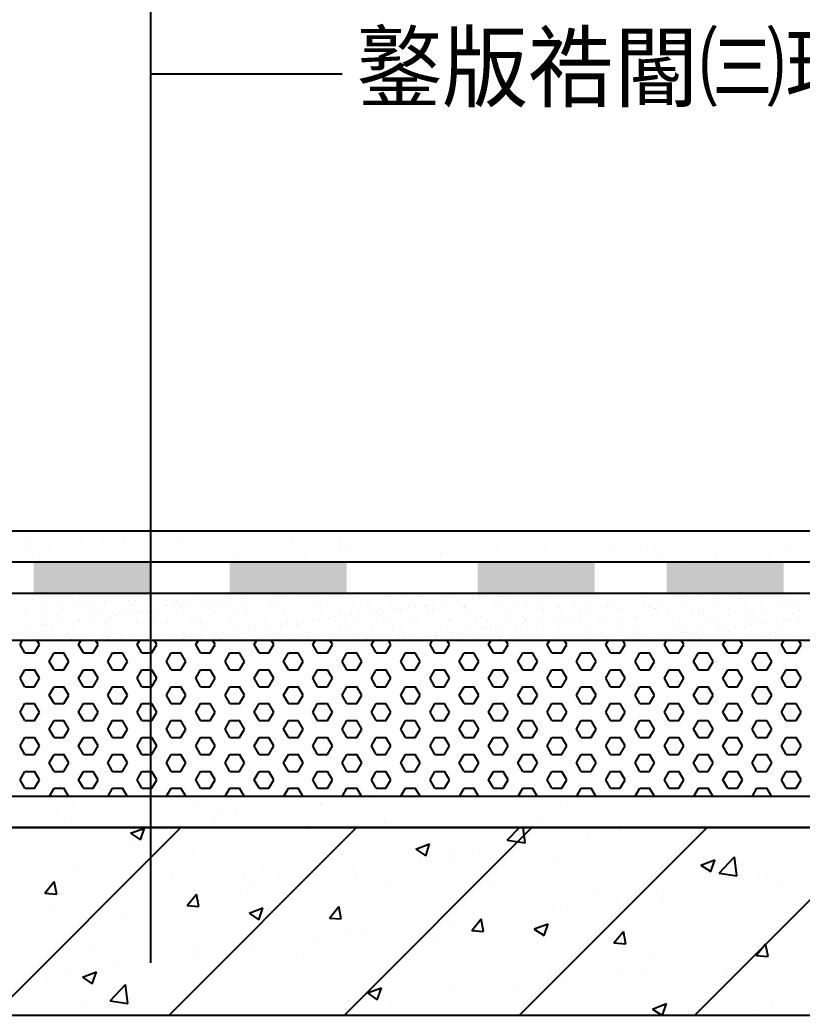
# Model space of a CAD drawing. Header units: metres. Extents: x 0 to 277, y 0 to 184.
# Drawn here: x 57.19 to 93.24, y 82.61 to 128.46 of the extents above; entities that cross this region are included whole.
import ezdxf

# ---------------------------------------------------------------- set-up
doc = ezdxf.new("R2010")
doc.units = ezdxf.units.M
doc.layers.add(' ', color=7, linetype='Continuous')

msp = doc.modelspace()

# ---------------------------------------------------------------- linework, layer by layer
for p, q in [((63.22, 85.02), (63.22, 151.9)), ((63.22, 125.98), (72.04, 125.98)), ((24.12, 104.93), (109.8, 104.93)), ((57.4, 104.55), (57.4, 104.55)), ((61.95, 104.66), (61.95, 104.66)), ((63.41, 104.85), (63.41, 104.85)), ((57.73, 104.25), (57.73, 104.25)), ((58.57, 104.21), (58.57, 104.21)), ((60.03, 104.41), (60.03, 104.41)), ((61.01, 104.54), (61.01, 104.54)), ((64.71, 104.39), (64.71, 104.39)), ((69.7, 104.33), (69.7, 104.33)), ((71.91, 104.33), (71.91, 104.33)), ((79.22, 104.17), (79.22, 104.17)), ((81.41, 104.11), (81.41, 104.11)), ((86.12, 104.17), (86.12, 104.17)), ((86.42, 104.11), (86.42, 104.11)), ((90.73, 104.15), (90.73, 104.15)), ((57.77, 103.74), (57.77, 103.74)), ((62.37, 103.72), (62.37, 103.72)), ((67.23, 103.89), (67.23, 103.89)), ((70.36, 103.72), (70.36, 103.72)), ((71.95, 103.95), (71.95, 103.95)), ((72.24, 104.03), (72.24, 104.03)), ((76.55, 103.93), (76.55, 103.93)), ((84.32, 104.01), (84.32, 104.01)), ((86.76, 103.81), (86.76, 103.81)), ((91.74, 103.92), (91.74, 103.92)), ((92.68, 104.04), (92.68, 104.04)), ((24.12, 103.49), (109.8, 103.49)), ((59.81, 103.5), (59.81, 103.5)), ((65.41, 103.51), (65.41, 103.51)), ((71.02, 103.52), (71.02, 103.52)), ((76.62, 103.53), (76.62, 103.53)), ((82.23, 103.54), (82.23, 103.54)), ((87.84, 103.55), (87.84, 103.55)), ((89.3, 103.6), (89.3, 103.6)), ((24.12, 102.05), (109.8, 102.05)), ((57.87, 101.95), (57.87, 101.95)), ((58.16, 101.98), (58.16, 101.98)), ((58.6, 102.04), (58.6, 102.04)), ((67.53, 101.8), (67.53, 101.8)), ((67.97, 101.85), (67.97, 101.85)), ((68.72, 101.95), (68.72, 101.95)), ((69, 101.99), (69, 101.99)), ((69.74, 101.83), (69.74, 101.83)), ((70.54, 102.01), (70.54, 102.01)), ((71.17, 101.85), (71.17, 101.85)), ((72.58, 101.84), (72.58, 101.84)), ((74.06, 101.9), (74.06, 101.9)), ((74.87, 102.04), (74.87, 102.04)), ((74.97, 101.94), (74.97, 101.94)), ((75.49, 101.92), (75.49, 101.92)), ((76.9, 101.91), (76.9, 101.91)), ((77.09, 101.99), (77.09, 101.99)), ((78.37, 101.8), (78.37, 101.8)), ((78.38, 101.96), (78.38, 101.96)), ((78.81, 101.86), (78.81, 101.86)), ((79.29, 101.97), (79.29, 101.97)), ((79.39, 101.88), (79.39, 101.88)), ((79.56, 101.96), (79.56, 101.96)), ((79.82, 101.98), (79.82, 101.98)), ((79.85, 102), (79.85, 102)), ((81.22, 101.97), (81.22, 101.97)), ((81.52, 101.92), (81.52, 101.92)), ((82.7, 102.03), (82.7, 102.03)), ((83.71, 101.9), (83.71, 101.9)), ((83.81, 101.81), (83.81, 101.81)), ((84.14, 102.05), (84.14, 102.05)), ((85.54, 102.04), (85.54, 102.04)), ((85.94, 101.85), (85.94, 101.85)), ((88.14, 101.83), (88.14, 101.83)), ((89.21, 101.81), (89.21, 101.81)), ((89.66, 101.87), (89.66, 101.87)), ((90.4, 101.97), (90.4, 101.97)), ((90.69, 102), (90.69, 102)), ((57.75, 101.78), (57.75, 101.78)), ((58.21, 101.66), (58.21, 101.66)), ((58.88, 101.45), (58.88, 101.45)), ((59.61, 101.65), (59.61, 101.65)), ((59.95, 101.76), (59.95, 101.76)), ((60.05, 101.66), (60.05, 101.66)), ((60.59, 101.45), (60.59, 101.45)), ((61.09, 101.7), (61.09, 101.7)), ((62.18, 101.71), (62.18, 101.71)), ((62.3, 101.46), (62.3, 101.46)), ((62.53, 101.72), (62.53, 101.72)), ((63.93, 101.71), (63.93, 101.71)), ((64.01, 101.46), (64.01, 101.46)), ((64.29, 101.37), (64.29, 101.37)), ((64.37, 101.69), (64.37, 101.69)), ((64.47, 101.6), (64.47, 101.6)), ((64.57, 101.41), (64.57, 101.41)), ((65.02, 101.47), (65.02, 101.47)), ((65.42, 101.77), (65.42, 101.77)), ((65.72, 101.46), (65.72, 101.46)), ((65.76, 101.56), (65.76, 101.56)), ((66.05, 101.6), (66.05, 101.6)), ((66.49, 101.66), (66.49, 101.66)), ((66.6, 101.64), (66.6, 101.64)), ((66.85, 101.79), (66.85, 101.79)), ((67.24, 101.76), (67.24, 101.76)), ((67.43, 101.47), (67.43, 101.47)), ((68.26, 101.78), (68.26, 101.78)), ((68.79, 101.62), (68.79, 101.62)), ((68.89, 101.53), (68.89, 101.53)), ((69.14, 101.47), (69.14, 101.47)), ((70.84, 101.47), (70.84, 101.47)), ((71.02, 101.57), (71.02, 101.57)), ((71.91, 101.34), (71.91, 101.34)), ((72.55, 101.48), (72.55, 101.48)), ((73.22, 101.56), (73.22, 101.56)), ((73.32, 101.46), (73.32, 101.46)), ((73.35, 101.35), (73.35, 101.35)), ((74.26, 101.48), (74.26, 101.48)), ((74.75, 101.35), (74.75, 101.35)), ((75.13, 101.38), (75.13, 101.38)), ((75.41, 101.41), (75.41, 101.41)), ((75.44, 101.51), (75.44, 101.51)), ((75.86, 101.47), (75.86, 101.47)), ((75.97, 101.48), (75.97, 101.48)), ((76.24, 101.4), (76.24, 101.4)), ((76.61, 101.57), (76.61, 101.57)), ((76.89, 101.61), (76.89, 101.61)), ((77.34, 101.67), (77.34, 101.67)), ((77.64, 101.49), (77.64, 101.49)), ((77.67, 101.42), (77.67, 101.42)), ((77.68, 101.49), (77.68, 101.49)), ((77.74, 101.4), (77.74, 101.4)), ((77.91, 101.34), (77.91, 101.34)), ((78.08, 101.76), (78.08, 101.76)), ((79.08, 101.41), (79.08, 101.41)), ((79.39, 101.49), (79.39, 101.49)), ((79.62, 101.34), (79.62, 101.34)), ((79.87, 101.44), (79.87, 101.44)), ((80.56, 101.47), (80.56, 101.47)), ((81.1, 101.49), (81.1, 101.49)), ((81.33, 101.34), (81.33, 101.34)), ((81.99, 101.48), (81.99, 101.48)), ((82.06, 101.42), (82.06, 101.42)), ((82.8, 101.49), (82.8, 101.49)), ((83.04, 101.35), (83.04, 101.35)), ((83.4, 101.48), (83.4, 101.48)), ((84.29, 101.37), (84.29, 101.37)), ((84.51, 101.5), (84.51, 101.5)), ((84.74, 101.35), (84.74, 101.35)), ((84.88, 101.53), (84.88, 101.53)), ((85.97, 101.38), (85.97, 101.38)), ((86.22, 101.5), (86.22, 101.5)), ((86.26, 101.42), (86.26, 101.42)), ((86.32, 101.55), (86.32, 101.55)), ((86.45, 101.35), (86.45, 101.35)), ((86.49, 101.35), (86.49, 101.35)), ((86.7, 101.48), (86.7, 101.48)), ((87.45, 101.58), (87.45, 101.58)), ((87.72, 101.54), (87.72, 101.54)), ((87.74, 101.62), (87.74, 101.62)), ((87.93, 101.5), (87.93, 101.5)), ((88.16, 101.36), (88.16, 101.36)), ((88.18, 101.67), (88.18, 101.67)), ((88.24, 101.74), (88.24, 101.74)), ((88.93, 101.77), (88.93, 101.77)), ((89.2, 101.6), (89.2, 101.6)), ((89.64, 101.51), (89.64, 101.51)), ((89.87, 101.36), (89.87, 101.36)), ((90.36, 101.79), (90.36, 101.79)), ((90.64, 101.61), (90.64, 101.61)), ((91.35, 101.51), (91.35, 101.51)), ((91.58, 101.36), (91.58, 101.36)), ((92.04, 101.61), (92.04, 101.61)), ((92.56, 101.77), (92.56, 101.77)), ((92.66, 101.67), (92.66, 101.67)), ((93.05, 101.51), (93.05, 101.51)), ((57.41, 101.3), (57.41, 101.3)), ((57.47, 101.09), (57.47, 101.09)), ((58.3, 101.28), (58.3, 101.28)), ((58.4, 101.18), (58.4, 101.18)), ((58.95, 101.14), (58.95, 101.14)), ((59.12, 101.3), (59.12, 101.3)), ((60.39, 101.16), (60.39, 101.16)), ((60.53, 101.23), (60.53, 101.23)), ((60.82, 101.31), (60.82, 101.31)), ((61.33, 100.98), (61.33, 100.98)), ((61.62, 101.02), (61.62, 101.02)), ((61.79, 101.15), (61.79, 101.15)), ((62.06, 101.08), (62.06, 101.08)), ((62.53, 101.31), (62.53, 101.31)), ((62.72, 101.21), (62.72, 101.21)), ((62.81, 101.17), (62.81, 101.17)), ((62.82, 101.12), (62.82, 101.12)), ((63.09, 101.21), (63.09, 101.21)), ((63.27, 101.21), (63.27, 101.21)), ((63.54, 101.27), (63.54, 101.27)), ((64.24, 101.31), (64.24, 101.31)), ((64.71, 101.22), (64.71, 101.22)), ((64.95, 101.16), (64.95, 101.16)), ((65.95, 101.32), (65.95, 101.32)), ((66.11, 101.22), (66.11, 101.22)), ((67.14, 101.14), (67.14, 101.14)), ((67.25, 101.05), (67.25, 101.05)), ((67.59, 101.27), (67.59, 101.27)), ((67.66, 101.32), (67.66, 101.32)), ((69.03, 101.29), (69.03, 101.29)), ((69.37, 101.32), (69.37, 101.32)), ((69.37, 101.09), (69.37, 101.09)), ((70.43, 101.28), (70.43, 101.28)), ((71.08, 101.33), (71.08, 101.33)), ((71.43, 100.89), (71.43, 100.89)), ((71.57, 101.07), (71.57, 101.07)), ((71.67, 100.98), (71.67, 100.98)), ((72.18, 100.99), (72.18, 100.99)), ((72.46, 101.02), (72.46, 101.02)), ((72.78, 101.33), (72.78, 101.33)), ((72.91, 101.08), (72.91, 101.08)), ((73.65, 101.18), (73.65, 101.18)), ((73.8, 101.03), (73.8, 101.03)), ((73.94, 101.22), (73.94, 101.22)), ((74.38, 101.28), (74.38, 101.28)), ((74.49, 101.33), (74.49, 101.33)), ((75.99, 101.01), (75.99, 101.01)), ((76.09, 100.91), (76.09, 100.91)), ((76.2, 101.33), (76.2, 101.33)), ((78.22, 100.96), (78.22, 100.96)), ((78.41, 100.91), (78.41, 100.91)), ((79.85, 100.92), (79.85, 100.92)), ((80.41, 100.94), (80.41, 100.94)), ((81.25, 100.92), (81.25, 100.92)), ((82.16, 101.33), (82.16, 101.33)), ((82.27, 100.9), (82.27, 100.9)), ((82.64, 100.89), (82.64, 100.89)), ((82.74, 100.97), (82.74, 100.97)), ((83.02, 100.99), (83.02, 100.99)), ((83.3, 101.03), (83.3, 101.03)), ((83.75, 101.09), (83.75, 101.09)), ((84.17, 100.99), (84.17, 100.99)), ((84.5, 101.19), (84.5, 101.19)), ((84.78, 101.23), (84.78, 101.23)), ((85.23, 101.29), (85.23, 101.29)), ((85.58, 100.98), (85.58, 100.98)), ((86.59, 101.26), (86.59, 101.26)), ((87.06, 101.04), (87.06, 101.04)), ((88.49, 101.05), (88.49, 101.05)), ((88.71, 101.3), (88.71, 101.3)), ((89.9, 101.05), (89.9, 101.05)), ((90.91, 101.29), (90.91, 101.29)), ((91.01, 101.19), (91.01, 101.19)), ((91.38, 101.1), (91.38, 101.1)), ((92.81, 101.12), (92.81, 101.12)), ((93.12, 100.9), (93.12, 100.9)), ((93.14, 101.24), (93.14, 101.24)), ((57.19, 100.43), (57.19, 100.43)), ((57.63, 100.49), (57.63, 100.49)), ((58.24, 100.77), (58.24, 100.77)), ((58.24, 100.6), (58.24, 100.6)), ((58.38, 100.59), (58.38, 100.59)), ((58.66, 100.63), (58.66, 100.63)), ((58.88, 100.75), (58.88, 100.75)), ((59.11, 100.69), (59.11, 100.69)), ((59.65, 100.59), (59.65, 100.59)), ((59.86, 100.79), (59.86, 100.79)), ((59.95, 100.77), (59.95, 100.77)), ((60.14, 100.82), (60.14, 100.82)), ((60.59, 100.88), (60.59, 100.88)), ((61.07, 100.73), (61.07, 100.73)), ((61.13, 100.65), (61.13, 100.65)), ((61.17, 100.63), (61.17, 100.63)), ((61.66, 100.78), (61.66, 100.78)), ((62.56, 100.66), (62.56, 100.66)), ((63.3, 100.68), (63.3, 100.68)), ((63.37, 100.78), (63.37, 100.78)), ((63.97, 100.66), (63.97, 100.66)), ((65.07, 100.78), (65.07, 100.78)), ((65.45, 100.71), (65.45, 100.71)), ((65.49, 100.66), (65.49, 100.66)), ((65.6, 100.57), (65.6, 100.57)), ((66.78, 100.79), (66.78, 100.79)), ((66.89, 100.73), (66.89, 100.73)), ((67.72, 100.61), (67.72, 100.61)), ((68.03, 100.44), (68.03, 100.44)), ((68.29, 100.72), (68.29, 100.72)), ((68.48, 100.5), (68.48, 100.5)), ((68.49, 100.79), (68.49, 100.79)), ((69.22, 100.6), (69.22, 100.6)), ((69.51, 100.64), (69.51, 100.64)), ((69.77, 100.78), (69.77, 100.78)), ((69.92, 100.59), (69.92, 100.59)), ((69.95, 100.69), (69.95, 100.69)), ((70.02, 100.5), (70.02, 100.5)), ((70.2, 100.79), (70.2, 100.79)), ((70.7, 100.79), (70.7, 100.79)), ((70.98, 100.83), (70.98, 100.83)), ((71.21, 100.79), (71.21, 100.79)), ((71.91, 100.79), (71.91, 100.79)), ((72.15, 100.54), (72.15, 100.54)), ((72.61, 100.79), (72.61, 100.79)), ((73.62, 100.8), (73.62, 100.8)), ((74.09, 100.84), (74.09, 100.84)), ((74.34, 100.52), (74.34, 100.52)), ((74.44, 100.43), (74.44, 100.43)), ((75.33, 100.8), (75.33, 100.8)), ((75.53, 100.86), (75.53, 100.86)), ((76.57, 100.48), (76.57, 100.48)), ((76.93, 100.85), (76.93, 100.85)), ((77.03, 100.8), (77.03, 100.8)), ((78.74, 100.81), (78.74, 100.81)), ((78.76, 100.46), (78.76, 100.46)), ((78.87, 100.45), (78.87, 100.45)), ((79.32, 100.51), (79.32, 100.51)), ((80.07, 100.61), (80.07, 100.61)), ((80.35, 100.64), (80.35, 100.64)), ((80.45, 100.81), (80.45, 100.81)), ((80.51, 100.85), (80.51, 100.85)), ((80.8, 100.7), (80.8, 100.7)), ((81.54, 100.8), (81.54, 100.8)), ((81.83, 100.84), (81.83, 100.84)), ((82.03, 100.43), (82.03, 100.43)), ((82.16, 100.81), (82.16, 100.81)), ((83.87, 100.82), (83.87, 100.82)), ((84.84, 100.87), (84.84, 100.87)), ((84.91, 100.47), (84.91, 100.47)), ((84.94, 100.78), (84.94, 100.78)), ((85.58, 100.82), (85.58, 100.82)), ((86.35, 100.49), (86.35, 100.49)), ((87.06, 100.82), (87.06, 100.82)), ((87.28, 100.82), (87.28, 100.82)), ((87.75, 100.49), (87.75, 100.49)), ((88.99, 100.83), (88.99, 100.83)), ((89.24, 100.54), (89.24, 100.54)), ((89.26, 100.8), (89.26, 100.8)), ((89.36, 100.71), (89.36, 100.71)), ((89.72, 100.46), (89.72, 100.46)), ((90.16, 100.51), (90.16, 100.51)), ((90.67, 100.56), (90.67, 100.56)), ((90.7, 100.83), (90.7, 100.83)), ((90.91, 100.61), (90.91, 100.61)), ((91.19, 100.65), (91.19, 100.65)), ((91.49, 100.76), (91.49, 100.76)), ((91.64, 100.71), (91.64, 100.71)), ((92.07, 100.55), (92.07, 100.55)), ((92.39, 100.81), (92.39, 100.81)), ((92.41, 100.83), (92.41, 100.83)), ((92.67, 100.84), (92.67, 100.84)), ((57.23, 100.26), (57.23, 100.26)), ((57.5, 100.03), (57.5, 100.03)), ((57.62, 100.07), (57.62, 100.07)), ((58.99, 100.08), (58.99, 100.08)), ((59.33, 100.08), (59.33, 100.08)), ((59.42, 100.25), (59.42, 100.25)), ((59.52, 100.15), (59.52, 100.15)), ((60.42, 100.1), (60.42, 100.1)), ((61.04, 100.08), (61.04, 100.08)), ((61.65, 100.2), (61.65, 100.2)), ((61.82, 100.1), (61.82, 100.1)), ((62.74, 100.08), (62.74, 100.08)), ((63.31, 100.15), (63.31, 100.15)), ((63.85, 100.18), (63.85, 100.18)), ((63.95, 100.09), (63.95, 100.09)), ((64.45, 100.09), (64.45, 100.09)), ((64.74, 100.17), (64.74, 100.17)), ((64.79, 100.02), (64.79, 100.02)), ((65.08, 100.05), (65.08, 100.05)), ((65.52, 100.11), (65.52, 100.11)), ((66.07, 100.13), (66.07, 100.13)), ((66.15, 100.16), (66.15, 100.16)), ((66.16, 100.09), (66.16, 100.09)), ((66.27, 100.21), (66.27, 100.21)), ((66.55, 100.25), (66.55, 100.25)), ((67, 100.31), (67, 100.31)), ((67.63, 100.21), (67.63, 100.21)), ((67.75, 100.4), (67.75, 100.4)), ((67.87, 100.09), (67.87, 100.09)), ((68.27, 100.11), (68.27, 100.11)), ((68.37, 100.02), (68.37, 100.02)), ((69.06, 100.23), (69.06, 100.23)), ((69.58, 100.1), (69.58, 100.1)), ((70.47, 100.23), (70.47, 100.23)), ((70.5, 100.06), (70.5, 100.06)), ((71.29, 100.1), (71.29, 100.1)), ((71.95, 100.28), (71.95, 100.28)), ((72.69, 100.04), (72.69, 100.04)), ((73, 100.1), (73, 100.1)), ((73.39, 100.3), (73.39, 100.3)), ((74.7, 100.11), (74.7, 100.11)), ((74.79, 100.29), (74.79, 100.29)), ((74.92, 99.99), (74.92, 99.99)), ((75.64, 100.02), (75.64, 100.02)), ((75.92, 100.06), (75.92, 100.06)), ((76.27, 100.34), (76.27, 100.34)), ((76.37, 100.12), (76.37, 100.12)), ((76.41, 100.11), (76.41, 100.11)), ((77.11, 100.22), (77.11, 100.22)), ((77.11, 99.98), (77.11, 99.98)), ((77.4, 100.25), (77.4, 100.25)), ((77.71, 100.36), (77.71, 100.36)), ((77.84, 100.31), (77.84, 100.31)), ((78.12, 100.11), (78.12, 100.11)), ((78.59, 100.41), (78.59, 100.41)), ((78.87, 100.36), (78.87, 100.36)), ((79.11, 100.36), (79.11, 100.36)), ((79.83, 100.11), (79.83, 100.11)), ((80.06, 99.97), (80.06, 99.97)), ((80.59, 100.41), (80.59, 100.41)), ((80.99, 100.41), (80.99, 100.41)), ((81.54, 100.12), (81.54, 100.12)), ((81.77, 99.97), (81.77, 99.97)), ((83.19, 100.39), (83.19, 100.39)), ((83.25, 100.12), (83.25, 100.12)), ((83.29, 100.3), (83.29, 100.3)), ((83.43, 100.42), (83.43, 100.42)), ((83.48, 99.97), (83.48, 99.97)), ((84.96, 100.12), (84.96, 100.12)), ((85.19, 99.98), (85.19, 99.98)), ((85.41, 100.34), (85.41, 100.34)), ((86.48, 100.03), (86.48, 100.03)), ((86.66, 100.13), (86.66, 100.13)), ((86.76, 100.07), (86.76, 100.07)), ((86.9, 99.98), (86.9, 99.98)), ((87.09, 99.98), (87.09, 99.98)), ((87.21, 100.13), (87.21, 100.13)), ((87.61, 100.32), (87.61, 100.32)), ((87.71, 100.23), (87.71, 100.23)), ((87.96, 100.22), (87.96, 100.22)), ((88.24, 100.26), (88.24, 100.26)), ((88.37, 100.13), (88.37, 100.13)), ((88.53, 100), (88.53, 100)), ((88.6, 99.98), (88.6, 99.98)), ((88.69, 100.32), (88.69, 100.32)), ((89.43, 100.42), (89.43, 100.42)), ((89.84, 100.27), (89.84, 100.27)), ((89.93, 99.99), (89.93, 99.99)), ((90.08, 100.13), (90.08, 100.13)), ((90.31, 99.99), (90.31, 99.99)), ((91.41, 100.04), (91.41, 100.04)), ((91.79, 100.14), (91.79, 100.14)), ((92.02, 99.99), (92.02, 99.99)), ((92.03, 100.26), (92.03, 100.26)), ((92.13, 100.16), (92.13, 100.16)), ((92.85, 100.06), (92.85, 100.06)), ((24.12, 99.89), (109.8, 99.89)), ((57.19, 99.69), (57.31, 99.89)), ((57.41, 99.3), (57.19, 99.69)), ((57.85, 99.93), (57.85, 99.93)), ((57.86, 99.3), (58.09, 99.69)), ((58.09, 99.69), (57.97, 99.89)), ((59.56, 99.93), (59.56, 99.93)), ((59.89, 99.69), (60.01, 99.89)), ((60.11, 99.3), (59.89, 99.69)), ((60.56, 99.3), (60.79, 99.69)), ((60.79, 99.69), (60.67, 99.89)), ((61.27, 99.93), (61.27, 99.93)), ((62.59, 99.69), (62.71, 99.89)), ((62.81, 99.3), (62.59, 99.69)), ((62.98, 99.94), (62.98, 99.94)), ((63.26, 99.3), (63.49, 99.69)), ((63.49, 99.69), (63.37, 99.89)), ((64.05, 99.92), (64.05, 99.92)), ((64.68, 99.94), (64.68, 99.94)), ((65.29, 99.69), (65.41, 99.89)), ((65.51, 99.3), (65.29, 99.69)), ((65.96, 99.3), (66.19, 99.69)), ((66.19, 99.69), (66.07, 99.89)), ((66.39, 99.94), (66.39, 99.94)), ((67.99, 99.69), (68.11, 99.89)), ((68.21, 99.3), (67.99, 99.69)), ((68.1, 99.95), (68.1, 99.95)), ((68.66, 99.3), (68.89, 99.69)), ((68.89, 99.69), (68.77, 99.89)), ((69.81, 99.95), (69.81, 99.95)), ((70.69, 99.69), (70.81, 99.89)), ((70.91, 99.3), (70.69, 99.69)), ((71.36, 99.3), (71.59, 99.69)), ((71.59, 99.69), (71.47, 99.89)), ((71.52, 99.95), (71.52, 99.95)), ((72.79, 99.95), (72.79, 99.95)), ((73.23, 99.95), (73.23, 99.95)), ((73.39, 99.69), (73.51, 99.89)), ((73.61, 99.3), (73.39, 99.69)), ((74.06, 99.3), (74.29, 99.69)), ((74.29, 99.69), (74.17, 99.89)), ((74.89, 99.92), (74.89, 99.92)), ((74.94, 99.96), (74.94, 99.96)), ((76.09, 99.69), (76.21, 99.89)), ((76.31, 99.3), (76.09, 99.69)), ((76.64, 99.96), (76.64, 99.96)), ((76.76, 99.3), (76.99, 99.69)), ((76.99, 99.69), (76.87, 99.89)), ((78.35, 99.96), (78.35, 99.96)), ((78.79, 99.69), (78.91, 99.89)), ((79.01, 99.3), (78.79, 99.69)), ((79.34, 99.93), (79.34, 99.93)), ((79.46, 99.3), (79.69, 99.69)), ((79.69, 99.69), (79.57, 99.89)), ((81.49, 99.69), (81.61, 99.89)), ((81.71, 99.3), (81.49, 99.69)), ((81.54, 99.91), (81.54, 99.91)), ((82.16, 99.3), (82.39, 99.69)), ((82.39, 99.69), (82.27, 99.89)), ((82.77, 99.91), (82.77, 99.91)), ((84.19, 99.69), (84.31, 99.89)), ((84.41, 99.3), (84.19, 99.69)), ((84.21, 99.93), (84.21, 99.93)), ((84.86, 99.3), (85.09, 99.69)), ((85.09, 99.69), (84.97, 99.89)), ((85.61, 99.92), (85.61, 99.92)), ((85.73, 99.93), (85.73, 99.93)), ((86.89, 99.69), (87.01, 99.89)), ((87.11, 99.3), (86.89, 99.69)), ((87.56, 99.3), (87.79, 99.69)), ((87.79, 99.69), (87.67, 99.89)), ((89.59, 99.69), (89.71, 99.89)), ((89.81, 99.3), (89.59, 99.69)), ((90.26, 99.3), (90.49, 99.69)), ((90.49, 99.69), (90.37, 99.89)), ((92.29, 99.69), (92.41, 99.89)), ((92.51, 99.3), (92.29, 99.69)), ((92.96, 99.3), (93.19, 99.69)), ((93.19, 99.69), (93.07, 99.89)), ((57.41, 99.3), (57.86, 99.3)), ((58.54, 98.91), (58.76, 99.3)), ((58.76, 99.3), (59.21, 99.3)), ((59.44, 98.91), (59.21, 99.3)), ((60.11, 99.3), (60.56, 99.3)), ((61.24, 98.91), (61.46, 99.3)), ((61.46, 99.3), (61.91, 99.3)), ((62.14, 98.91), (61.91, 99.3)), ((62.81, 99.3), (63.22, 99.3)), ((63.22, 99.3), (63.26, 99.3)), ((63.94, 98.91), (64.16, 99.3)), ((64.16, 99.3), (64.61, 99.3)), ((64.84, 98.91), (64.61, 99.3)), ((65.51, 99.3), (65.96, 99.3)), ((66.64, 98.91), (66.86, 99.3)), ((66.86, 99.3), (67.31, 99.3)), ((67.54, 98.91), (67.31, 99.3)), ((68.21, 99.3), (68.66, 99.3)), ((69.34, 98.91), (69.56, 99.3)), ((69.56, 99.3), (70.01, 99.3)), ((70.24, 98.91), (70.01, 99.3)), ((70.91, 99.3), (71.36, 99.3)), ((72.04, 98.91), (72.26, 99.3)), ((72.26, 99.3), (72.71, 99.3)), ((72.94, 98.91), (72.71, 99.3)), ((73.61, 99.3), (74.06, 99.3)), ((74.74, 98.91), (74.96, 99.3)), ((74.96, 99.3), (75.41, 99.3)), ((75.64, 98.91), (75.41, 99.3)), ((76.31, 99.3), (76.76, 99.3)), ((77.44, 98.91), (77.66, 99.3)), ((77.66, 99.3), (78.11, 99.3)), ((78.34, 98.91), (78.11, 99.3)), ((79.01, 99.3), (79.46, 99.3)), ((80.14, 98.91), (80.36, 99.3)), ((80.36, 99.3), (80.81, 99.3)), ((81.04, 98.91), (80.81, 99.3)), ((81.71, 99.3), (82.16, 99.3)), ((82.84, 98.91), (83.06, 99.3)), ((83.06, 99.3), (83.51, 99.3)), ((83.74, 98.91), (83.51, 99.3)), ((84.41, 99.3), (84.86, 99.3)), ((85.54, 98.91), (85.76, 99.3)), ((85.76, 99.3), (86.21, 99.3)), ((86.44, 98.91), (86.21, 99.3)), ((87.11, 99.3), (87.56, 99.3)), ((88.24, 98.91), (88.46, 99.3)), ((88.46, 99.3), (88.91, 99.3)), ((89.14, 98.91), (88.91, 99.3)), ((89.81, 99.3), (90.26, 99.3)), ((90.94, 98.91), (91.16, 99.3)), ((91.16, 99.3), (91.61, 99.3)), ((91.84, 98.91), (91.61, 99.3)), ((92.51, 99.3), (92.96, 99.3)), ((58.76, 98.52), (58.54, 98.91)), ((59.21, 98.52), (59.44, 98.91)), ((61.46, 98.52), (61.24, 98.91)), ((61.91, 98.52), (62.14, 98.91)), ((64.16, 98.52), (63.94, 98.91)), ((64.61, 98.52), (64.84, 98.91)), ((66.86, 98.52), (66.64, 98.91)), ((67.31, 98.52), (67.54, 98.91)), ((69.56, 98.52), (69.34, 98.91)), ((70.01, 98.52), (70.24, 98.91)), ((72.26, 98.52), (72.04, 98.91)), ((72.71, 98.52), (72.94, 98.91)), ((74.96, 98.52), (74.74, 98.91)), ((75.41, 98.52), (75.64, 98.91)), ((77.66, 98.52), (77.44, 98.91)), ((78.11, 98.52), (78.34, 98.91)), ((80.36, 98.52), (80.14, 98.91)), ((80.81, 98.52), (81.04, 98.91)), ((83.06, 98.52), (82.84, 98.91)), ((83.51, 98.52), (83.74, 98.91)), ((85.76, 98.52), (85.54, 98.91)), ((86.21, 98.52), (86.44, 98.91)), ((88.46, 98.52), (88.24, 98.91)), ((88.91, 98.52), (89.14, 98.91)), ((91.16, 98.52), (90.94, 98.91)), ((91.61, 98.52), (91.84, 98.91)), ((57.19, 98.13), (57.41, 98.52)), ((57.41, 97.74), (57.19, 98.13)), ((57.41, 98.52), (57.86, 98.52)), ((58.09, 98.13), (57.86, 98.52)), ((57.86, 97.74), (58.09, 98.13)), ((58.76, 98.52), (59.21, 98.52)), ((59.89, 98.13), (60.11, 98.52)), ((60.11, 97.74), (59.89, 98.13)), ((60.11, 98.52), (60.56, 98.52)), ((60.79, 98.13), (60.56, 98.52)), ((60.56, 97.74), (60.79, 98.13)), ((61.46, 98.52), (61.91, 98.52)), ((62.59, 98.13), (62.81, 98.52)), ((62.81, 97.74), (62.59, 98.13)), ((62.81, 98.52), (63.22, 98.52)), ((63.22, 98.52), (63.26, 98.52)), ((63.49, 98.13), (63.26, 98.52)), ((63.26, 97.74), (63.49, 98.13)), ((64.16, 98.52), (64.61, 98.52)), ((65.29, 98.13), (65.51, 98.52)), ((65.51, 97.74), (65.29, 98.13)), ((65.51, 98.52), (65.96, 98.52)), ((66.19, 98.13), (65.96, 98.52)), ((65.96, 97.74), (66.19, 98.13)), ((66.86, 98.52), (67.31, 98.52)), ((67.99, 98.13), (68.21, 98.52)), ((68.21, 97.74), (67.99, 98.13)), ((68.21, 98.52), (68.66, 98.52)), ((68.89, 98.13), (68.66, 98.52)), ((68.66, 97.74), (68.89, 98.13)), ((69.56, 98.52), (70.01, 98.52)), ((70.69, 98.13), (70.91, 98.52)), ((70.91, 97.74), (70.69, 98.13)), ((70.91, 98.52), (71.36, 98.52)), ((71.59, 98.13), (71.36, 98.52)), ((71.36, 97.74), (71.59, 98.13)), ((72.26, 98.52), (72.71, 98.52)), ((73.39, 98.13), (73.61, 98.52)), ((73.61, 97.74), (73.39, 98.13)), ((73.61, 98.52), (74.06, 98.52)), ((74.29, 98.13), (74.06, 98.52)), ((74.06, 97.74), (74.29, 98.13)), ((74.96, 98.52), (75.41, 98.52)), ((76.09, 98.13), (76.31, 98.52)), ((76.31, 97.74), (76.09, 98.13)), ((76.31, 98.52), (76.76, 98.52)), ((76.99, 98.13), (76.76, 98.52)), ((76.76, 97.74), (76.99, 98.13)), ((77.66, 98.52), (78.11, 98.52)), ((78.79, 98.13), (79.01, 98.52)), ((79.01, 97.74), (78.79, 98.13)), ((79.01, 98.52), (79.46, 98.52)), ((79.69, 98.13), (79.46, 98.52)), ((79.46, 97.74), (79.69, 98.13)), ((80.36, 98.52), (80.81, 98.52)), ((81.49, 98.13), (81.71, 98.52)), ((81.71, 97.74), (81.49, 98.13)), ((81.71, 98.52), (82.16, 98.52)), ((82.39, 98.13), (82.16, 98.52)), ((82.16, 97.74), (82.39, 98.13)), ((83.06, 98.52), (83.51, 98.52)), ((84.19, 98.13), (84.41, 98.52)), ((84.41, 97.74), (84.19, 98.13)), ((84.41, 98.52), (84.86, 98.52)), ((85.09, 98.13), (84.86, 98.52)), ((84.86, 97.74), (85.09, 98.13)), ((85.76, 98.52), (86.21, 98.52)), ((86.89, 98.13), (87.11, 98.52)), ((87.11, 97.74), (86.89, 98.13)), ((87.11, 98.52), (87.56, 98.52)), ((87.79, 98.13), (87.56, 98.52)), ((87.56, 97.74), (87.79, 98.13)), ((88.46, 98.52), (88.91, 98.52)), ((89.59, 98.13), (89.81, 98.52)), ((89.81, 97.74), (89.59, 98.13)), ((89.81, 98.52), (90.26, 98.52)), ((90.49, 98.13), (90.26, 98.52)), ((90.26, 97.74), (90.49, 98.13)), ((91.16, 98.52), (91.61, 98.52)), ((92.29, 98.13), (92.51, 98.52)), ((92.51, 97.74), (92.29, 98.13)), ((92.51, 98.52), (92.96, 98.52)), ((93.19, 98.13), (92.96, 98.52)), ((92.96, 97.74), (93.19, 98.13)), ((57.41, 97.74), (57.86, 97.74)), ((58.54, 97.35), (58.76, 97.74)), ((58.76, 97.74), (59.21, 97.74)), ((59.44, 97.35), (59.21, 97.74)), ((60.11, 97.74), (60.56, 97.74)), ((61.24, 97.35), (61.46, 97.74)), ((61.46, 97.74), (61.91, 97.74)), ((62.14, 97.35), (61.91, 97.74)), ((62.81, 97.74), (63.22, 97.74)), ((63.22, 97.74), (63.26, 97.74)), ((63.94, 97.35), (64.16, 97.74)), ((64.16, 97.74), (64.61, 97.74)), ((64.84, 97.35), (64.61, 97.74)), ((65.51, 97.74), (65.96, 97.74)), ((66.64, 97.35), (66.86, 97.74)), ((66.86, 97.74), (67.31, 97.74)), ((67.54, 97.35), (67.31, 97.74)), ((68.21, 97.74), (68.66, 97.74)), ((69.34, 97.35), (69.56, 97.74)), ((69.56, 97.74), (70.01, 97.74)), ((70.24, 97.35), (70.01, 97.74)), ((70.91, 97.74), (71.36, 97.74)), ((72.04, 97.35), (72.26, 97.74)), ((72.26, 97.74), (72.71, 97.74)), ((72.94, 97.35), (72.71, 97.74)), ((73.61, 97.74), (74.06, 97.74)), ((74.74, 97.35), (74.96, 97.74)), ((74.96, 97.74), (75.41, 97.74)), ((75.64, 97.35), (75.41, 97.74)), ((76.31, 97.74), (76.76, 97.74)), ((77.44, 97.35), (77.66, 97.74)), ((77.66, 97.74), (78.11, 97.74)), ((78.34, 97.35), (78.11, 97.74)), ((79.01, 97.74), (79.46, 97.74)), ((80.14, 97.35), (80.36, 97.74)), ((80.36, 97.74), (80.81, 97.74)), ((81.04, 97.35), (80.81, 97.74)), ((81.71, 97.74), (82.16, 97.74)), ((82.84, 97.35), (83.06, 97.74)), ((83.06, 97.74), (83.51, 97.74)), ((83.74, 97.35), (83.51, 97.74)), ((84.41, 97.74), (84.86, 97.74)), ((85.54, 97.35), (85.76, 97.74)), ((85.76, 97.74), (86.21, 97.74)), ((86.44, 97.35), (86.21, 97.74)), ((87.11, 97.74), (87.56, 97.74)), ((88.24, 97.35), (88.46, 97.74)), ((88.46, 97.74), (88.91, 97.74)), ((89.14, 97.35), (88.91, 97.74)), ((89.81, 97.74), (90.26, 97.74)), ((90.94, 97.35), (91.16, 97.74)), ((91.16, 97.74), (91.61, 97.74)), ((91.84, 97.35), (91.61, 97.74)), ((92.51, 97.74), (92.96, 97.74)), ((58.76, 96.96), (58.54, 97.35)), ((59.21, 96.96), (59.44, 97.35)), ((61.46, 96.96), (61.24, 97.35)), ((61.91, 96.96), (62.14, 97.35)), ((64.16, 96.96), (63.94, 97.35)), ((64.61, 96.96), (64.84, 97.35)), ((66.86, 96.96), (66.64, 97.35)), ((67.31, 96.96), (67.54, 97.35)), ((69.56, 96.96), (69.34, 97.35)), ((70.01, 96.96), (70.24, 97.35)), ((72.26, 96.96), (72.04, 97.35)), ((72.71, 96.96), (72.94, 97.35)), ((74.96, 96.96), (74.74, 97.35)), ((75.41, 96.96), (75.64, 97.35)), ((77.66, 96.96), (77.44, 97.35)), ((78.11, 96.96), (78.34, 97.35)), ((80.36, 96.96), (80.14, 97.35)), ((80.81, 96.96), (81.04, 97.35)), ((83.06, 96.96), (82.84, 97.35)), ((83.51, 96.96), (83.74, 97.35)), ((85.76, 96.96), (85.54, 97.35)), ((86.21, 96.96), (86.44, 97.35)), ((88.46, 96.96), (88.24, 97.35)), ((88.91, 96.96), (89.14, 97.35)), ((91.16, 96.96), (90.94, 97.35)), ((91.61, 96.96), (91.84, 97.35)), ((57.19, 96.57), (57.41, 96.96)), ((57.41, 96.96), (57.86, 96.96)), ((58.09, 96.57), (57.86, 96.96)), ((58.76, 96.96), (59.21, 96.96)), ((59.89, 96.57), (60.11, 96.96)), ((60.11, 96.96), (60.56, 96.96)), ((60.79, 96.57), (60.56, 96.96)), ((61.46, 96.96), (61.91, 96.96)), ((62.59, 96.57), (62.81, 96.96)), ((62.81, 96.96), (63.22, 96.96)), ((63.22, 96.96), (63.26, 96.96)), ((63.49, 96.57), (63.26, 96.96)), ((64.16, 96.96), (64.61, 96.96)), ((65.29, 96.57), (65.51, 96.96)), ((65.51, 96.96), (65.96, 96.96)), ((66.19, 96.57), (65.96, 96.96)), ((66.86, 96.96), (67.31, 96.96)), ((67.99, 96.57), (68.21, 96.96)), ((68.21, 96.96), (68.66, 96.96)), ((68.89, 96.57), (68.66, 96.96)), ((69.56, 96.96), (70.01, 96.96)), ((70.69, 96.57), (70.91, 96.96)), ((70.91, 96.96), (71.36, 96.96)), ((71.59, 96.57), (71.36, 96.96)), ((72.26, 96.96), (72.71, 96.96)), ((73.39, 96.57), (73.61, 96.96)), ((73.61, 96.96), (74.06, 96.96)), ((74.29, 96.57), (74.06, 96.96)), ((74.96, 96.96), (75.41, 96.96)), ((76.09, 96.57), (76.31, 96.96)), ((76.31, 96.96), (76.76, 96.96)), ((76.99, 96.57), (76.76, 96.96)), ((77.66, 96.96), (78.11, 96.96)), ((78.79, 96.57), (79.01, 96.96)), ((79.01, 96.96), (79.46, 96.96)), ((79.69, 96.57), (79.46, 96.96)), ((80.36, 96.96), (80.81, 96.96)), ((81.49, 96.57), (81.71, 96.96)), ((81.71, 96.96), (82.16, 96.96)), ((82.39, 96.57), (82.16, 96.96)), ((83.06, 96.96), (83.51, 96.96)), ((84.19, 96.57), (84.41, 96.96)), ((84.41, 96.96), (84.86, 96.96)), ((85.09, 96.57), (84.86, 96.96)), ((85.76, 96.96), (86.21, 96.96)), ((86.89, 96.57), (87.11, 96.96)), ((87.11, 96.96), (87.56, 96.96)), ((87.79, 96.57), (87.56, 96.96)), ((88.46, 96.96), (88.91, 96.96)), ((89.59, 96.57), (89.81, 96.96)), ((89.81, 96.96), (90.26, 96.96)), ((90.49, 96.57), (90.26, 96.96)), ((91.16, 96.96), (91.61, 96.96)), ((92.29, 96.57), (92.51, 96.96)), ((92.51, 96.96), (92.96, 96.96)), ((93.19, 96.57), (92.96, 96.96)), ((57.41, 96.18), (57.19, 96.57)), ((57.86, 96.18), (58.09, 96.57)), ((60.11, 96.18), (59.89, 96.57)), ((60.56, 96.18), (60.79, 96.57)), ((62.81, 96.18), (62.59, 96.57)), ((63.26, 96.18), (63.49, 96.57)), ((65.51, 96.18), (65.29, 96.57)), ((65.96, 96.18), (66.19, 96.57)), ((68.21, 96.18), (67.99, 96.57)), ((68.66, 96.18), (68.89, 96.57)), ((70.91, 96.18), (70.69, 96.57)), ((71.36, 96.18), (71.59, 96.57)), ((73.61, 96.18), (73.39, 96.57)), ((74.06, 96.18), (74.29, 96.57)), ((76.31, 96.18), (76.09, 96.57)), ((76.76, 96.18), (76.99, 96.57)), ((79.01, 96.18), (78.79, 96.57)), ((79.46, 96.18), (79.69, 96.57)), ((81.71, 96.18), (81.49, 96.57)), ((82.16, 96.18), (82.39, 96.57)), ((84.41, 96.18), (84.19, 96.57)), ((84.86, 96.18), (85.09, 96.57)), ((87.11, 96.18), (86.89, 96.57)), ((87.56, 96.18), (87.79, 96.57)), ((89.81, 96.18), (89.59, 96.57)), ((90.26, 96.18), (90.49, 96.57)), ((92.51, 96.18), (92.29, 96.57)), ((92.96, 96.18), (93.19, 96.57)), ((57.41, 96.18), (57.86, 96.18)), ((58.54, 95.79), (58.76, 96.18)), ((58.76, 96.18), (59.21, 96.18)), ((59.44, 95.79), (59.21, 96.18)), ((60.11, 96.18), (60.56, 96.18)), ((61.24, 95.79), (61.46, 96.18)), ((61.46, 96.18), (61.91, 96.18)), ((62.14, 95.79), (61.91, 96.18)), ((62.81, 96.18), (63.22, 96.18)), ((63.22, 96.18), (63.26, 96.18)), ((63.94, 95.79), (64.16, 96.18)), ((64.16, 96.18), (64.61, 96.18)), ((64.84, 95.79), (64.61, 96.18)), ((65.51, 96.18), (65.96, 96.18)), ((66.64, 95.79), (66.86, 96.18)), ((66.86, 96.18), (67.31, 96.18)), ((67.54, 95.79), (67.31, 96.18)), ((68.21, 96.18), (68.66, 96.18)), ((69.34, 95.79), (69.56, 96.18)), ((69.56, 96.18), (70.01, 96.18)), ((70.24, 95.79), (70.01, 96.18)), ((70.91, 96.18), (71.36, 96.18)), ((72.04, 95.79), (72.26, 96.18)), ((72.26, 96.18), (72.71, 96.18)), ((72.94, 95.79), (72.71, 96.18)), ((73.61, 96.18), (74.06, 96.18)), ((74.74, 95.79), (74.96, 96.18)), ((74.96, 96.18), (75.41, 96.18)), ((75.64, 95.79), (75.41, 96.18)), ((76.31, 96.18), (76.76, 96.18)), ((77.44, 95.79), (77.66, 96.18)), ((77.66, 96.18), (78.11, 96.18)), ((78.34, 95.79), (78.11, 96.18)), ((79.01, 96.18), (79.46, 96.18)), ((80.14, 95.79), (80.36, 96.18)), ((80.36, 96.18), (80.81, 96.18)), ((81.04, 95.79), (80.81, 96.18)), ((81.71, 96.18), (82.16, 96.18)), ((82.84, 95.79), (83.06, 96.18)), ((83.06, 96.18), (83.51, 96.18)), ((83.74, 95.79), (83.51, 96.18)), ((84.41, 96.18), (84.86, 96.18)), ((85.54, 95.79), (85.76, 96.18)), ((85.76, 96.18), (86.21, 96.18)), ((86.44, 95.79), (86.21, 96.18)), ((87.11, 96.18), (87.56, 96.18)), ((88.24, 95.79), (88.46, 96.18)), ((88.46, 96.18), (88.91, 96.18)), ((89.14, 95.79), (88.91, 96.18)), ((89.81, 96.18), (90.26, 96.18)), ((90.94, 95.79), (91.16, 96.18)), ((91.16, 96.18), (91.61, 96.18)), ((91.84, 95.79), (91.61, 96.18)), ((92.51, 96.18), (92.96, 96.18)), ((57.19, 95.01), (57.41, 95.4)), ((57.41, 95.4), (57.86, 95.4)), ((58.09, 95.01), (57.86, 95.4)), ((58.76, 95.4), (58.54, 95.79)), ((58.76, 95.4), (59.21, 95.4)), ((59.21, 95.4), (59.44, 95.79)), ((59.89, 95.01), (60.11, 95.4)), ((60.11, 95.4), (60.56, 95.4)), ((60.79, 95.01), (60.56, 95.4)), ((61.46, 95.4), (61.24, 95.79)), ((61.46, 95.4), (61.91, 95.4)), ((61.91, 95.4), (62.14, 95.79)), ((62.59, 95.01), (62.81, 95.4)), ((62.81, 95.4), (63.22, 95.4)), ((63.22, 95.4), (63.26, 95.4)), ((63.49, 95.01), (63.26, 95.4)), ((64.16, 95.4), (63.94, 95.79)), ((64.16, 95.4), (64.61, 95.4)), ((64.61, 95.4), (64.84, 95.79)), ((65.29, 95.01), (65.51, 95.4)), ((65.51, 95.4), (65.96, 95.4)), ((66.19, 95.01), (65.96, 95.4)), ((66.86, 95.4), (66.64, 95.79)), ((66.86, 95.4), (67.31, 95.4)), ((67.31, 95.4), (67.54, 95.79)), ((67.99, 95.01), (68.21, 95.4)), ((68.21, 95.4), (68.66, 95.4)), ((68.89, 95.01), (68.66, 95.4)), ((69.56, 95.4), (69.34, 95.79)), ((69.56, 95.4), (70.01, 95.4)), ((70.01, 95.4), (70.24, 95.79)), ((70.69, 95.01), (70.91, 95.4)), ((70.91, 95.4), (71.36, 95.4)), ((71.59, 95.01), (71.36, 95.4)), ((72.26, 95.4), (72.04, 95.79)), ((72.26, 95.4), (72.71, 95.4)), ((72.71, 95.4), (72.94, 95.79)), ((73.39, 95.01), (73.61, 95.4)), ((73.61, 95.4), (74.06, 95.4)), ((74.29, 95.01), (74.06, 95.4)), ((74.96, 95.4), (74.74, 95.79)), ((74.96, 95.4), (75.41, 95.4)), ((75.41, 95.4), (75.64, 95.79)), ((76.09, 95.01), (76.31, 95.4)), ((76.31, 95.4), (76.76, 95.4)), ((76.99, 95.01), (76.76, 95.4)), ((77.66, 95.4), (77.44, 95.79)), ((77.66, 95.4), (78.11, 95.4)), ((78.11, 95.4), (78.34, 95.79)), ((78.79, 95.01), (79.01, 95.4)), ((79.01, 95.4), (79.46, 95.4)), ((79.69, 95.01), (79.46, 95.4)), ((80.36, 95.4), (80.14, 95.79)), ((80.36, 95.4), (80.81, 95.4)), ((80.81, 95.4), (81.04, 95.79)), ((81.49, 95.01), (81.71, 95.4)), ((81.71, 95.4), (82.16, 95.4)), ((82.39, 95.01), (82.16, 95.4)), ((83.06, 95.4), (82.84, 95.79)), ((83.06, 95.4), (83.51, 95.4)), ((83.51, 95.4), (83.74, 95.79)), ((84.19, 95.01), (84.41, 95.4)), ((84.41, 95.4), (84.86, 95.4)), ((85.09, 95.01), (84.86, 95.4)), ((85.76, 95.4), (85.54, 95.79)), ((85.76, 95.4), (86.21, 95.4)), ((86.21, 95.4), (86.44, 95.79)), ((86.89, 95.01), (87.11, 95.4)), ((87.11, 95.4), (87.56, 95.4)), ((87.79, 95.01), (87.56, 95.4)), ((88.46, 95.4), (88.24, 95.79)), ((88.46, 95.4), (88.91, 95.4)), ((88.91, 95.4), (89.14, 95.79)), ((89.59, 95.01), (89.81, 95.4)), ((89.81, 95.4), (90.26, 95.4)), ((90.49, 95.01), (90.26, 95.4)), ((91.16, 95.4), (90.94, 95.79)), ((91.16, 95.4), (91.61, 95.4)), ((91.61, 95.4), (91.84, 95.79)), ((92.29, 95.01), (92.51, 95.4)), ((92.51, 95.4), (92.96, 95.4)), ((93.19, 95.01), (92.96, 95.4)), ((57.41, 94.62), (57.19, 95.01)), ((57.86, 94.62), (58.09, 95.01)), ((60.11, 94.62), (59.89, 95.01)), ((60.56, 94.62), (60.79, 95.01)), ((62.81, 94.62), (62.59, 95.01)), ((63.26, 94.62), (63.49, 95.01)), ((65.51, 94.62), (65.29, 95.01)), ((65.96, 94.62), (66.19, 95.01)), ((68.21, 94.62), (67.99, 95.01)), ((68.66, 94.62), (68.89, 95.01)), ((70.91, 94.62), (70.69, 95.01)), ((71.36, 94.62), (71.59, 95.01)), ((73.61, 94.62), (73.39, 95.01)), ((74.06, 94.62), (74.29, 95.01)), ((76.31, 94.62), (76.09, 95.01)), ((76.76, 94.62), (76.99, 95.01)), ((79.01, 94.62), (78.79, 95.01)), ((79.46, 94.62), (79.69, 95.01)), ((81.71, 94.62), (81.49, 95.01)), ((82.16, 94.62), (82.39, 95.01)), ((84.41, 94.62), (84.19, 95.01)), ((84.86, 94.62), (85.09, 95.01)), ((87.11, 94.62), (86.89, 95.01)), ((87.56, 94.62), (87.79, 95.01)), ((89.81, 94.62), (89.59, 95.01)), ((90.26, 94.62), (90.49, 95.01)), ((92.51, 94.62), (92.29, 95.01)), ((92.96, 94.62), (93.19, 95.01)), ((57.41, 94.62), (57.86, 94.62)), ((58.54, 94.23), (58.76, 94.62)), ((58.76, 94.62), (59.21, 94.62)), ((59.44, 94.23), (59.21, 94.62)), ((60.11, 94.62), (60.56, 94.62)), ((61.24, 94.23), (61.46, 94.62)), ((61.46, 94.62), (61.91, 94.62)), ((62.14, 94.23), (61.91, 94.62)), ((62.81, 94.62), (63.22, 94.62)), ((63.22, 94.62), (63.26, 94.62)), ((63.94, 94.23), (64.16, 94.62)), ((64.16, 94.62), (64.61, 94.62)), ((64.84, 94.23), (64.61, 94.62)), ((65.51, 94.62), (65.96, 94.62)), ((66.64, 94.23), (66.86, 94.62)), ((66.86, 94.62), (67.31, 94.62)), ((67.54, 94.23), (67.31, 94.62)), ((68.21, 94.62), (68.66, 94.62)), ((69.34, 94.23), (69.56, 94.62)), ((69.56, 94.62), (70.01, 94.62)), ((70.24, 94.23), (70.01, 94.62)), ((70.91, 94.62), (71.36, 94.62)), ((72.04, 94.23), (72.26, 94.62)), ((72.26, 94.62), (72.71, 94.62)), ((72.94, 94.23), (72.71, 94.62)), ((73.61, 94.62), (74.06, 94.62)), ((74.74, 94.23), (74.96, 94.62)), ((74.96, 94.62), (75.41, 94.62)), ((75.64, 94.23), (75.41, 94.62)), ((76.31, 94.62), (76.76, 94.62)), ((77.44, 94.23), (77.66, 94.62)), ((77.66, 94.62), (78.11, 94.62)), ((78.34, 94.23), (78.11, 94.62)), ((79.01, 94.62), (79.46, 94.62)), ((80.14, 94.23), (80.36, 94.62)), ((80.36, 94.62), (80.81, 94.62)), ((81.04, 94.23), (80.81, 94.62)), ((81.71, 94.62), (82.16, 94.62)), ((82.84, 94.23), (83.06, 94.62)), ((83.06, 94.62), (83.51, 94.62)), ((83.74, 94.23), (83.51, 94.62)), ((84.41, 94.62), (84.86, 94.62)), ((85.54, 94.23), (85.76, 94.62)), ((85.76, 94.62), (86.21, 94.62)), ((86.44, 94.23), (86.21, 94.62)), ((87.11, 94.62), (87.56, 94.62)), ((88.24, 94.23), (88.46, 94.62)), ((88.46, 94.62), (88.91, 94.62)), ((89.14, 94.23), (88.91, 94.62)), ((89.81, 94.62), (90.26, 94.62)), ((90.94, 94.23), (91.16, 94.62)), ((91.16, 94.62), (91.61, 94.62)), ((91.84, 94.23), (91.61, 94.62)), ((92.51, 94.62), (92.96, 94.62)), ((58.76, 93.84), (58.54, 94.23)), ((59.21, 93.84), (59.44, 94.23)), ((61.46, 93.84), (61.24, 94.23)), ((61.91, 93.84), (62.14, 94.23)), ((64.16, 93.84), (63.94, 94.23)), ((64.61, 93.84), (64.84, 94.23)), ((66.86, 93.84), (66.64, 94.23)), ((67.31, 93.84), (67.54, 94.23)), ((69.56, 93.84), (69.34, 94.23)), ((70.01, 93.84), (70.24, 94.23)), ((72.26, 93.84), (72.04, 94.23)), ((72.71, 93.84), (72.94, 94.23)), ((74.96, 93.84), (74.74, 94.23)), ((75.41, 93.84), (75.64, 94.23)), ((77.66, 93.84), (77.44, 94.23)), ((78.11, 93.84), (78.34, 94.23)), ((80.36, 93.84), (80.14, 94.23)), ((80.81, 93.84), (81.04, 94.23)), ((83.06, 93.84), (82.84, 94.23)), ((83.51, 93.84), (83.74, 94.23)), ((85.76, 93.84), (85.54, 94.23)), ((86.21, 93.84), (86.44, 94.23)), ((88.46, 93.84), (88.24, 94.23)), ((88.91, 93.84), (89.14, 94.23)), ((91.16, 93.84), (90.94, 94.23)), ((91.61, 93.84), (91.84, 94.23)), ((57.19, 93.45), (57.41, 93.84)), ((57.41, 93.84), (57.86, 93.84)), ((58.09, 93.45), (57.86, 93.84)), ((58.76, 93.84), (59.21, 93.84)), ((59.89, 93.45), (60.11, 93.84)), ((60.11, 93.84), (60.56, 93.84)), ((60.79, 93.45), (60.56, 93.84)), ((61.46, 93.84), (61.91, 93.84)), ((62.59, 93.45), (62.81, 93.84)), ((62.81, 93.84), (63.22, 93.84)), ((63.22, 93.84), (63.26, 93.84)), ((63.49, 93.45), (63.26, 93.84)), ((64.16, 93.84), (64.61, 93.84)), ((65.29, 93.45), (65.51, 93.84)), ((65.51, 93.84), (65.96, 93.84)), ((66.19, 93.45), (65.96, 93.84)), ((66.86, 93.84), (67.31, 93.84)), ((67.99, 93.45), (68.21, 93.84)), ((68.21, 93.84), (68.66, 93.84)), ((68.89, 93.45), (68.66, 93.84)), ((69.56, 93.84), (70.01, 93.84)), ((70.69, 93.45), (70.91, 93.84)), ((70.91, 93.84), (71.36, 93.84)), ((71.59, 93.45), (71.36, 93.84)), ((72.26, 93.84), (72.71, 93.84)), ((73.39, 93.45), (73.61, 93.84)), ((73.61, 93.84), (74.06, 93.84)), ((74.29, 93.45), (74.06, 93.84)), ((74.96, 93.84), (75.41, 93.84)), ((76.09, 93.45), (76.31, 93.84)), ((76.31, 93.84), (76.76, 93.84)), ((76.99, 93.45), (76.76, 93.84)), ((77.66, 93.84), (78.11, 93.84)), ((78.79, 93.45), (79.01, 93.84)), ((79.01, 93.84), (79.46, 93.84)), ((79.69, 93.45), (79.46, 93.84)), ((80.36, 93.84), (80.81, 93.84)), ((81.49, 93.45), (81.71, 93.84)), ((81.71, 93.84), (82.16, 93.84)), ((82.39, 93.45), (82.16, 93.84)), ((83.06, 93.84), (83.51, 93.84)), ((84.19, 93.45), (84.41, 93.84)), ((84.41, 93.84), (84.86, 93.84)), ((85.09, 93.45), (84.86, 93.84)), ((85.76, 93.84), (86.21, 93.84)), ((86.89, 93.45), (87.11, 93.84)), ((87.11, 93.84), (87.56, 93.84)), ((87.79, 93.45), (87.56, 93.84)), ((88.46, 93.84), (88.91, 93.84)), ((89.59, 93.45), (89.81, 93.84)), ((89.81, 93.84), (90.26, 93.84)), ((90.49, 93.45), (90.26, 93.84)), ((91.16, 93.84), (91.61, 93.84)), ((92.29, 93.45), (92.51, 93.84)), ((92.51, 93.84), (92.96, 93.84)), ((93.19, 93.45), (92.96, 93.84)), ((57.41, 93.06), (57.19, 93.45)), ((57.86, 93.06), (58.09, 93.45)), ((60.11, 93.06), (59.89, 93.45)), ((60.56, 93.06), (60.79, 93.45)), ((62.81, 93.06), (62.59, 93.45)), ((63.26, 93.06), (63.49, 93.45)), ((65.51, 93.06), (65.29, 93.45)), ((65.96, 93.06), (66.19, 93.45)), ((68.21, 93.06), (67.99, 93.45)), ((68.66, 93.06), (68.89, 93.45)), ((70.91, 93.06), (70.69, 93.45)), ((71.36, 93.06), (71.59, 93.45)), ((73.61, 93.06), (73.39, 93.45)), ((74.06, 93.06), (74.29, 93.45)), ((76.31, 93.06), (76.09, 93.45)), ((76.76, 93.06), (76.99, 93.45)), ((79.01, 93.06), (78.79, 93.45)), ((79.46, 93.06), (79.69, 93.45)), ((81.71, 93.06), (81.49, 93.45)), ((82.16, 93.06), (82.39, 93.45)), ((84.41, 93.06), (84.19, 93.45)), ((84.86, 93.06), (85.09, 93.45)), ((87.11, 93.06), (86.89, 93.45)), ((87.56, 93.06), (87.79, 93.45)), ((89.81, 93.06), (89.59, 93.45)), ((90.26, 93.06), (90.49, 93.45)), ((92.51, 93.06), (92.29, 93.45)), ((92.96, 93.06), (93.19, 93.45)), ((24.12, 92.69), (109.8, 92.69)), ((57.41, 93.06), (57.86, 93.06)), ((58.55, 92.69), (58.76, 93.06)), ((58.76, 93.06), (59.21, 93.06)), ((59.43, 92.69), (59.21, 93.06)), ((60.11, 93.06), (60.56, 93.06)), ((61.25, 92.69), (61.46, 93.06)), ((61.46, 93.06), (61.91, 93.06)), ((62.13, 92.69), (61.91, 93.06)), ((62.81, 93.06), (63.22, 93.06)), ((63.22, 93.06), (63.26, 93.06)), ((63.95, 92.69), (64.16, 93.06)), ((64.16, 93.06), (64.61, 93.06)), ((64.83, 92.69), (64.61, 93.06)), ((65.51, 93.06), (65.96, 93.06)), ((66.65, 92.69), (66.86, 93.06)), ((66.86, 93.06), (67.31, 93.06)), ((67.53, 92.69), (67.31, 93.06)), ((68.21, 93.06), (68.66, 93.06)), ((69.35, 92.69), (69.56, 93.06)), ((69.56, 93.06), (70.01, 93.06)), ((70.23, 92.69), (70.01, 93.06)), ((70.5, 92.67), (70.5, 92.67)), ((70.91, 93.06), (71.36, 93.06)), ((72.05, 92.69), (72.26, 93.06)), ((72.26, 93.06), (72.71, 93.06)), ((72.93, 92.69), (72.71, 93.06)), ((73.54, 92.64), (73.54, 92.64)), ((73.61, 93.06), (74.06, 93.06)), ((74.75, 92.69), (74.96, 93.06)), ((74.96, 93.06), (75.41, 93.06)), ((75.18, 92.64), (75.18, 92.64)), ((75.63, 92.69), (75.41, 93.06)), ((76.31, 93.06), (76.76, 93.06)), ((77.45, 92.69), (77.66, 93.06)), ((77.66, 93.06), (78.11, 93.06)), ((78.33, 92.69), (78.11, 93.06)), ((79.01, 93.06), (79.46, 93.06)), ((80.15, 92.69), (80.36, 93.06)), ((80.36, 93.06), (80.81, 93.06)), ((81.03, 92.69), (80.81, 93.06)), ((81.71, 93.06), (82.16, 93.06)), ((82.85, 92.69), (83.06, 93.06)), ((83.06, 93.06), (83.51, 93.06)), ((83.73, 92.69), (83.51, 93.06)), ((84.41, 93.06), (84.86, 93.06)), ((85.55, 92.69), (85.76, 93.06)), ((85.76, 93.06), (86.21, 93.06)), ((86.43, 92.69), (86.21, 93.06)), ((87.11, 93.06), (87.56, 93.06)), ((88.25, 92.69), (88.46, 93.06)), ((88.46, 93.06), (88.91, 93.06)), ((89.13, 92.69), (88.91, 93.06)), ((89.81, 93.06), (90.26, 93.06)), ((90.95, 92.69), (91.16, 93.06)), ((91.16, 93.06), (91.61, 93.06)), ((91.83, 92.69), (91.61, 93.06)), ((92.51, 93.06), (92.96, 93.06)), ((59.66, 92.32), (59.66, 92.32)), ((60.78, 92.43), (60.78, 92.43)), ((65.35, 92.33), (65.35, 92.33)), ((65.72, 92.61), (65.72, 92.61)), ((71.05, 92.34), (71.05, 92.34)), ((71.1, 92.32), (71.1, 92.32)), ((72.05, 92.45), (72.05, 92.45)), ((76.74, 92.35), (76.74, 92.35)), ((82.44, 92.36), (82.44, 92.36)), ((88.13, 92.37), (88.13, 92.37)), ((58.92, 91.95), (58.92, 91.95)), ((66.35, 91.79), (66.35, 91.79)), ((67.13, 91.8), (67.13, 91.8)), ((68.61, 92), (68.61, 92)), ((73.67, 91.73), (73.67, 91.73)), ((59.26, 91.64), (59.26, 91.64)), ((63.69, 91.35), (63.69, 91.35)), ((66.18, 91.67), (66.18, 91.67)), ((74, 91.42), (74, 91.42)), ((81.09, 91.57), (81.09, 91.57)), ((88.41, 91.5), (88.41, 91.5)), ((24.12, 91.25), (109.8, 91.25)), ((109.8, 91.25), (24.18, 91.25)), ((55.97, 82.61), (64.61, 91.25)), ((58.43, 90.96), (58.43, 90.96)), ((62.29, 90.99), (62.93, 91.23)), ((62.29, 90.99), (62.75, 90.68)), ((62.75, 90.68), (62.93, 91.23)), ((63.31, 91.14), (63.31, 91.14)), ((64.06, 82.61), (72.7, 91.25)), ((70.51, 91.2), (70.51, 91.2)), ((72.14, 82.61), (80.78, 91.25)), ((79.65, 90.67), (80.21, 91.25)), ((80.22, 82.61), (88.86, 91.25)), ((80.47, 90.54), (80.38, 91.25)), ((83.36, 91.03), (83.36, 91.03)), ((84.85, 91.15), (84.85, 91.15)), ((88.3, 82.61), (96.94, 91.25)), ((57.43, 90.63), (57.43, 90.63)), ((58.62, 90.5), (58.62, 90.5)), ((62.31, 90.43), (62.31, 90.43)), ((75.43, 90.26), (76.07, 90.5)), ((75.89, 89.95), (76.07, 90.5)), ((79.07, 90.39), (79.07, 90.39)), ((79.65, 90.67), (80.47, 90.54)), ((81.88, 90.6), (81.88, 90.6)), ((65.17, 90.29), (65.17, 90.29)), ((67.19, 90.22), (67.19, 90.22)), ((72.07, 90.01), (72.07, 90.01)), ((75.43, 90.26), (75.89, 89.95)), ((75.61, 89.93), (75.61, 89.93)), ((77.26, 90.01), (77.26, 90.01)), ((78.03, 90.11), (78.03, 90.11)), ((89.41, 89.15), (90.12, 89.9)), ((90.23, 89.03), (90.12, 89.9)), ((73.32, 89.63), (73.32, 89.63)), ((76.96, 89.81), (76.96, 89.81)), ((81.84, 89.6), (81.84, 89.6)), ((88.57, 89.52), (89.21, 89.77)), ((88.57, 89.52), (89.03, 89.22)), ((89.03, 89.22), (89.21, 89.77)), ((59.36, 89.4), (59.36, 89.4)), ((59.84, 89.37), (59.84, 89.37)), ((64.24, 89.2), (64.24, 89.2)), ((68.37, 89.39), (68.37, 89.39)), ((68.37, 89.39), (68.37, 89.39)), ((69.12, 88.99), (69.12, 88.99)), ((72.57, 89.37), (72.57, 89.37)), ((72.7, 89.2), (72.7, 89.2)), ((86.72, 89.39), (86.72, 89.39)), ((89.41, 89.15), (90.23, 89.03)), ((91.6, 89.19), (91.6, 89.19)), ((58.33, 88.23), (58.77, 88.76)), ((58.88, 88.18), (58.77, 88.76)), ((67.55, 88.87), (67.55, 88.87)), ((67.82, 88.68), (67.82, 88.68)), ((74, 88.78), (74, 88.78)), ((78.88, 88.58), (78.88, 88.58)), ((91.21, 88.88), (91.21, 88.88)), ((92.19, 88.74), (92.19, 88.74)), ((58.33, 88.23), (58.88, 88.18)), ((61.8, 88.11), (61.8, 88.11)), ((63.2, 88.1), (63.2, 88.1)), ((64.08, 88.41), (64.08, 88.41)), ((64.89, 87.66), (65.33, 88.18)), ((65.44, 87.61), (65.33, 88.18)), ((67.36, 88.28), (67.36, 88.28)), ((83.77, 88.37), (83.77, 88.37)), ((86.52, 88.24), (86.52, 88.24)), ((88.2, 88.3), (88.2, 88.3)), ((88.65, 88.17), (88.65, 88.17)), ((64.89, 87.66), (65.43, 87.61)), ((71.45, 87.08), (71.89, 87.61)), ((71.99, 87.04), (71.89, 87.61)), ((84.73, 87.84), (84.73, 87.84)), ((86.85, 87.83), (86.85, 87.83)), ((58.51, 87.45), (58.51, 87.45)), ((62.03, 87.36), (62.03, 87.36)), ((67.75, 87.31), (68.39, 87.55)), ((67.75, 87.31), (68.2, 87)), ((68.2, 87), (68.39, 87.55)), ((81.77, 87.55), (81.77, 87.55)), ((82.44, 87.54), (82.44, 87.54)), ((71.45, 87.08), (71.99, 87.04)), ((76.67, 86.78), (76.67, 86.78)), ((77.15, 86.97), (77.15, 86.97)), ((78.01, 86.51), (78.45, 87.04)), ((78.55, 86.46), (78.45, 87.04)), ((80.89, 86.58), (81.53, 86.82)), ((81.35, 86.27), (81.53, 86.82)), ((81.52, 86.91), (81.52, 86.91)), ((72.46, 86.32), (72.46, 86.32)), ((73.21, 86.32), (73.21, 86.32)), ((78.01, 86.51), (78.55, 86.46)), ((80.89, 86.57), (81.35, 86.27)), ((84.56, 85.94), (85, 86.46)), ((85.11, 85.89), (85.01, 86.46)), ((60.49, 85.78), (60.49, 85.78)), ((70.92, 86.02), (70.92, 86.02)), ((76.19, 86), (76.19, 86)), ((84.56, 85.94), (85.11, 85.89)), ((91.1, 85.84), (91.1, 85.84)), ((91.12, 85.36), (91.56, 85.89)), ((91.67, 85.31), (91.56, 85.89)), ((65.37, 85.57), (65.37, 85.57)), ((67.71, 85.64), (67.71, 85.64)), ((70.26, 85.36), (70.26, 85.36)), ((91.12, 85.36), (91.67, 85.31)), ((91.57, 85.45), (91.57, 85.45)), ((63.09, 85.05), (63.09, 85.05)), ((65.14, 85.26), (65.14, 85.26)), ((70.86, 85.08), (70.86, 85.08)), ((75.14, 85.16), (75.14, 85.16)), ((80.02, 84.95), (80.02, 84.95)), ((86.41, 85.2), (86.41, 85.2)), ((58.39, 84.41), (58.39, 84.41)), ((59.39, 84.51), (59.39, 84.51)), ((60.07, 84.36), (60.71, 84.6)), ((60.52, 84.05), (60.71, 84.6)), ((61.68, 84.81), (61.68, 84.81)), ((81.66, 84.51), (81.66, 84.51)), ((84.9, 84.75), (84.9, 84.75)), ((85.79, 84.69), (85.79, 84.69)), ((89.78, 84.54), (89.78, 84.54)), ((60.07, 84.36), (60.52, 84.05)), ((61.35, 83.27), (62.06, 84.02)), ((62.16, 83.15), (62.06, 84.02)), ((65.52, 84.16), (65.52, 84.16)), ((77.04, 83.92), (77.04, 83.92)), ((80.04, 83.93), (80.04, 83.93)), ((82.33, 84.24), (82.33, 84.24)), ((73.21, 83.63), (73.85, 83.87)), ((73.21, 83.63), (73.66, 83.32)), ((73.66, 83.32), (73.85, 83.87)), ((60.19, 83.25), (60.19, 83.25)), ((61.35, 83.27), (62.16, 83.15)), ((72.35, 83.28), (72.35, 83.28)), ((74.26, 83.17), (74.26, 83.17)), ((86.35, 82.89), (86.99, 83.14)), ((86.81, 82.61), (86.99, 83.14)), ((91.81, 83.29), (91.81, 83.29)), ((24.12, 82.61), (109.8, 82.61)), ((24.18, 82.61), (109.8, 82.61)), ((70.8, 82.72), (70.8, 82.72)), ((86.35, 82.89), (86.77, 82.61)), ((90.99, 82.8), (90.99, 82.8))]:
    msp.add_line(p, q)
for points in [[(57.82, 103.49), (63.22, 103.49), (57.82, 102.05), (63.22, 102.05)], [(66.85, 103.49), (72.24, 103.49), (66.85, 102.05), (72.24, 102.05)], [(78.28, 103.49), (83.68, 103.49), (78.28, 102.05), (83.68, 102.05)], [(87, 103.49), (92.39, 103.49), (87, 102.05), (92.39, 102.05)]]:
    msp.add_solid(points)

# ---------------------------------------------------------------- texts
at = {"layer": ' '}
msp.add_text('鐜版祰閽㈢瓔娣峰嚌鍦熸ゼ鏉', height=3.04, dxfattribs=at).set_placement((72.7, 124.77))

doc.saveas('drawing.dxf')
